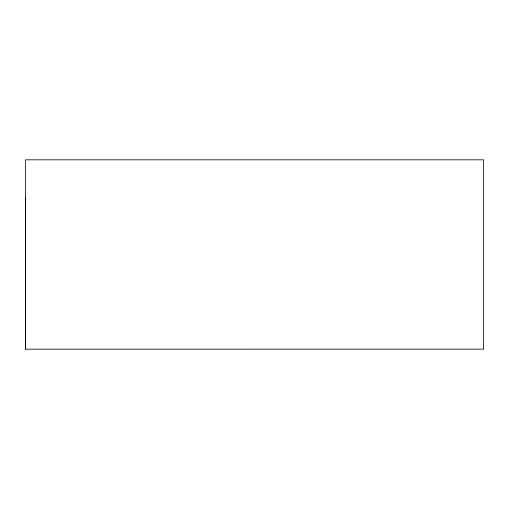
<?xml version="1.0" encoding="UTF-8"?>
<svg xmlns="http://www.w3.org/2000/svg" width="509" height="509" viewBox="0 0 509 509"><rect width="100%" height="100%" fill="white"/><g stroke="black" fill="none" stroke-linecap="round" stroke-linejoin="round"><path stroke-width="0.76" d="M25.45 349.18L25.482 159.82L483.55 159.82L483.55 349.174L25.45 349.18L25.482 254.494M25.482 229.998L25.514 254.5M25.552 197.237L25.552 311.762"/></g></svg>
